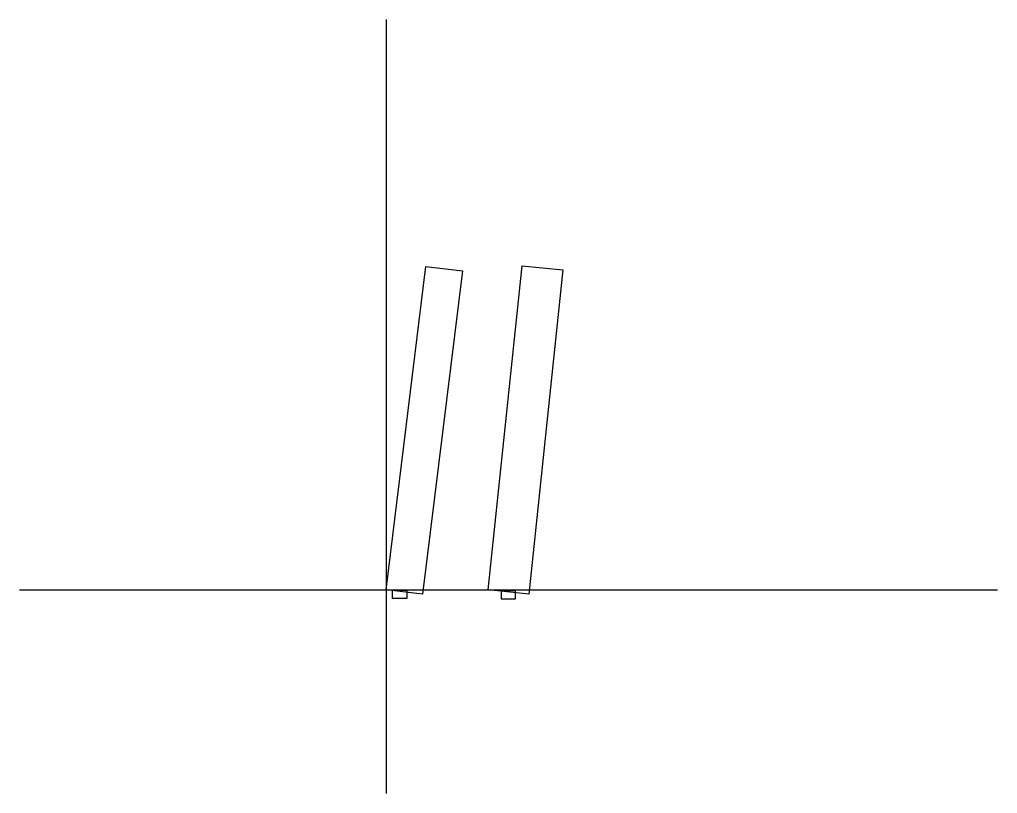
# Model space of a CAD drawing. Header units: millimetres. Extents: x -90 to 150, y -50 to 140.
import ezdxf

# ---------------------------------------------------------------- set-up
doc = ezdxf.new("R2010")
doc.units = ezdxf.units.MM
doc.layers.get('0').update_dxf_attribs({"linetype": 'CONTINUOUS'})

msp = doc.modelspace()

# ---------------------------------------------------------------- linework, layer by layer
for p, q in [((0, 140), (0, -50)), ((-90, 0), (150, 0))]:
    msp.add_line(p, q)
for points in [[(0, 0), (9.75, 79.4), (18.68, 78.31), (8.93, -1.1)], [(25, 0), (33.36, 79.56), (43.31, 78.52), (34.95, -1.05)], [(1.54, -0.1), (5.04, -0.1), (5.04, -2.1), (1.54, -2.1)], [(28.23, -2.22), (31.73, -2.22), (31.73, -0.22), (28.23, -0.22)]]:
    msp.add_lwpolyline(points, close=True)

doc.saveas('drawing.dxf')
